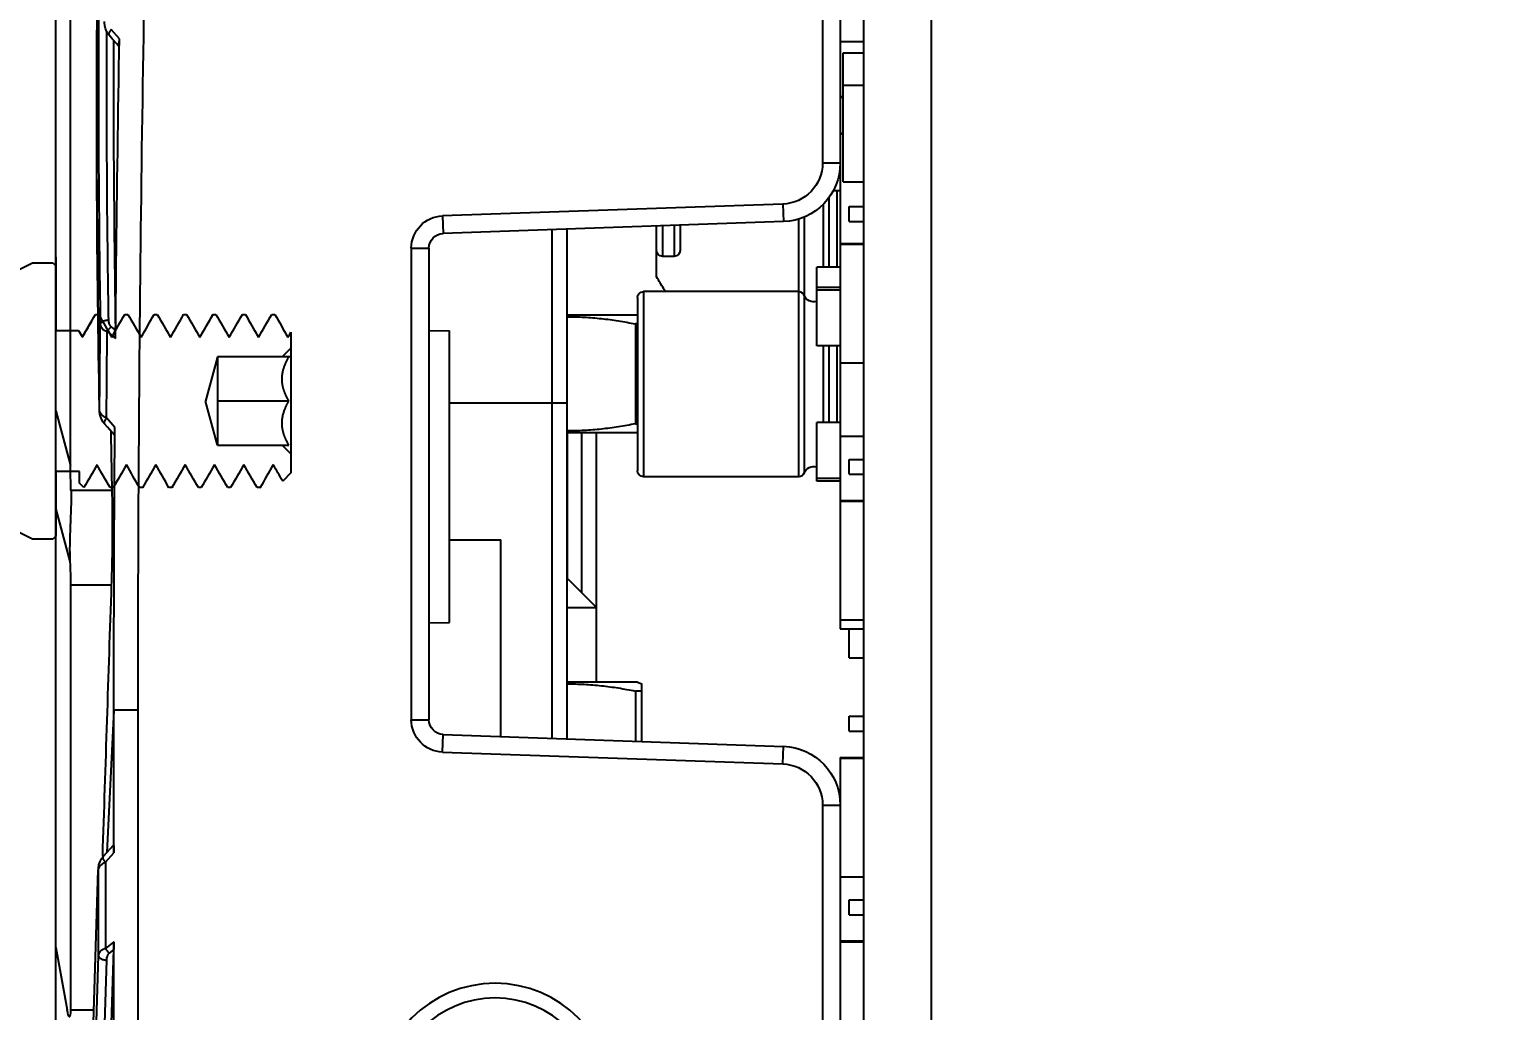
# Model space of a CAD drawing. Header units: millimetres. Extents: x 3299 to 14264, y 1863 to 5555.
# Drawn here: x 13208.3 to 13258.5, y 4762.7 to 4796.2 of the extents above; entities that cross this region are included whole.
import ezdxf

# ---------------------------------------------------------------- set-up
doc = ezdxf.new("R2010")
doc.units = ezdxf.units.MM
doc.layers.add('02___PRT_ALL_AXES', color=7, linetype='Continuous')
doc.layers.add('1轮廓线', color=7, linetype='Continuous', lineweight=25)
doc.styles.get("Standard").update_dxf_attribs({"font": 'arial.ttf'})
doc.dimstyles.new('ISO-25', dxfattribs={"dimtxt": 2.5, "dimasz": 2.5, "dimexe": 1.25, "dimexo": 0.625, "dimtad": 1, "dimtxsty": 'Standard', "dimcen": 2.5, "dimadec": 0, "dimazin": 0, "dimtfac": 1, "dimtmove": 0, "dimatfit": 3, "dimfxl": 1, "dimarcsym": 0})

# ---------------------------------------------------------------- blocks, each defined once
blk = doc.blocks.new('RYFHVN')
at = {"layer": '1轮廓线', "linetype": 'Continuous', "lineweight": 25}
for p, q in [((8625.613, 3202.29), (8625.613, 3199.79)), ((8617.813, 3200.29), (8619.613, 3202.09)), ((8619.613, 3202.09), (8620.213, 3202.09)), ((8620.213, 3202.09), (8620.313, 3201.99)), ((8620.313, 3201.99), (8620.313, 3199.64)), ((8623.813, 3201.59), (8624.813, 3202.09)), ((8624.813, 3202.09), (8625.513, 3202.09)), ((8625.513, 3202.09), (8625.613, 3201.99)), ((8623.813, 3199.64), (8623.813, 3201.59)), ((8617.813, 3199.89), (8617.813, 3200.29)), ((8626.963, 3200.34), (8626.963, 3200.34)), ((8626.963, 3200.34), (8627.063, 3200.34)), ((8627.063, 3200.34), (8627.063, 3200.34)), ((8627.963, 3200.34), (8627.963, 3200.34)), ((8627.963, 3200.34), (8628.063, 3200.34)), ((8628.063, 3200.339), (8628.063, 3200.34)), ((8628.963, 3200.34), (8628.963, 3200.339)), ((8628.963, 3200.34), (8629.063, 3200.34)), ((8629.063, 3200.339), (8629.063, 3200.34)), ((8629.963, 3200.34), (8629.963, 3200.339)), ((8629.963, 3200.34), (8630.063, 3200.34)), ((8630.063, 3200.34), (8630.063, 3200.34)), ((8630.963, 3200.34), (8630.963, 3200.34)), ((8630.963, 3200.34), (8631.063, 3200.34)), ((8631.063, 3200.34), (8631.063, 3200.34)), ((8631.963, 3200.34), (8631.963, 3200.34)), ((8631.963, 3200.34), (8632.063, 3200.34)), ((8632.063, 3200.34), (8632.063, 3200.34)), ((8632.963, 3200.34), (8632.963, 3200.34)), ((8632.963, 3200.34), (8633.063, 3200.34)), ((8633.063, 3200.34), (8633.063, 3200.34)), ((8617.813, 3198.28), (8617.813, 3199.89)), ((8625.613, 3199.79), (8626.381, 3199.79)), ((8626.38, 3199.79), (8626.381, 3199.79)), ((8620.313, 3199.64), (8623.813, 3199.64)), ((8626.513, 3199.56), (8626.513, 3199.56)), ((8627.513, 3199.56), (8627.513, 3199.56)), ((8628.513, 3199.56), (8628.513, 3199.56)), ((8629.513, 3199.56), (8629.513, 3199.56)), ((8630.513, 3199.56), (8630.513, 3199.56)), ((8631.513, 3199.56), (8631.513, 3199.56)), ((8632.513, 3199.56), (8632.513, 3199.56)), ((8633.513, 3199.56), (8633.513, 3199.56)), ((8633.613, 3199.734), (8633.613, 3199.734)), ((8633.613, 3199.734), (8633.613, 3199.19)), ((8633.313, 3198.89), (8631.113, 3198.89)), ((8631.113, 3198.89), (8631.113, 3195.89)), ((8633.613, 3199.19), (8633.313, 3198.89)), ((8633.613, 3199.19), (8633.613, 3195.59)), ((8620.172, 3196.144), (8620.172, 3198.636)), ((8617.813, 3196.79), (8617.813, 3197.99)), ((8633.545, 3197.39), (8631.113, 3197.39)), ((8617.813, 3194.89), (8617.813, 3196.5)), ((8631.113, 3195.89), (8633.313, 3195.89)), ((8633.313, 3195.89), (8633.613, 3195.59)), ((8633.613, 3195.59), (8633.613, 3194.94)), ((8617.813, 3194.49), (8617.813, 3194.89)), ((8620.313, 3195.14), (8620.313, 3192.79)), ((8623.813, 3195.14), (8620.313, 3195.14)), ((8623.813, 3193.19), (8623.813, 3195.14)), ((8626.413, 3194.99), (8625.613, 3194.99)), ((8625.613, 3194.99), (8625.613, 3192.79)), ((8626.413, 3194.59), (8626.413, 3194.99)), ((8627.013, 3195.219), (8627.013, 3195.219)), ((8628.013, 3195.22), (8628.013, 3195.22)), ((8629.013, 3195.219), (8629.013, 3195.219)), ((8630.013, 3195.22), (8630.013, 3195.22)), ((8631.013, 3195.219), (8631.013, 3195.219)), ((8632.013, 3195.219), (8632.013, 3195.219)), ((8633.013, 3195.219), (8633.013, 3195.219)), ((8633.613, 3194.94), (8633.335, 3194.662)), ((8619.613, 3192.69), (8617.813, 3194.49)), ((8626.563, 3194.44), (8626.413, 3194.59)), ((8626.563, 3194.44), (8626.563, 3194.44)), ((8627.463, 3194.44), (8627.463, 3194.44)), ((8627.563, 3194.44), (8627.463, 3194.44)), ((8627.563, 3194.44), (8627.563, 3194.44)), ((8628.463, 3194.44), (8628.463, 3194.44)), ((8628.563, 3194.44), (8628.463, 3194.44)), ((8628.563, 3194.44), (8628.563, 3194.439)), ((8629.463, 3194.439), (8629.463, 3194.44)), ((8629.563, 3194.44), (8629.463, 3194.44)), ((8629.563, 3194.44), (8629.563, 3194.441)), ((8630.463, 3194.441), (8630.463, 3194.44)), ((8630.563, 3194.44), (8630.463, 3194.44)), ((8630.563, 3194.44), (8630.563, 3194.44)), ((8631.463, 3194.44), (8631.463, 3194.44)), ((8631.563, 3194.44), (8631.463, 3194.44)), ((8631.563, 3194.44), (8631.563, 3194.44)), ((8632.463, 3194.44), (8632.463, 3194.44)), ((8632.563, 3194.44), (8632.463, 3194.44)), ((8632.563, 3194.44), (8632.563, 3194.44)), ((8633.335, 3194.662), (8633.335, 3194.662)), ((8620.313, 3192.79), (8620.213, 3192.69)), ((8624.813, 3192.69), (8623.813, 3193.19)), ((8625.613, 3192.79), (8625.513, 3192.69)), ((8620.213, 3192.69), (8619.613, 3192.69)), ((8625.513, 3192.69), (8624.813, 3192.69))]:
    blk.add_line(p, q, dxfattribs=at)
at = {"layer": '1轮廓线'}
for p, q in [((8617.813, 3199.89), (8620.172, 3198.636)), ((8631.113, 3198.89), (8630.711, 3197.39)), ((8620.172, 3198.636), (8620.584, 3197.39)), ((8620.172, 3196.144), (8620.584, 3197.39)), ((8631.113, 3195.89), (8630.711, 3197.39)), ((8617.813, 3194.89), (8620.172, 3196.144))]:
    blk.add_line(p, q, dxfattribs=at)
at = {"layer": '1轮廓线', "linetype": 'Continuous', "lineweight": 25}
for points, degree in [([(8626.513, 3199.56), (8626.663, 3199.82), (8626.813, 3200.08), (8626.963, 3200.34)], 3), ([(8627.063, 3200.34), (8627.213, 3200.08), (8627.363, 3199.82), (8627.513, 3199.56)], 3), ([(8627.513, 3199.56), (8627.663, 3199.82), (8627.813, 3200.08), (8627.963, 3200.34)], 3), ([(8627.936, 3200.299), (8627.945, 3200.326), (8627.954, 3200.34), (8627.963, 3200.34)], 3), ([(8628.063, 3200.339), (8628.213, 3200.079), (8628.363, 3199.82), (8628.513, 3199.56)], 3), ([(8628.513, 3199.56), (8628.663, 3199.82), (8628.813, 3200.079), (8628.963, 3200.339)], 3), ([(8628.936, 3200.297), (8628.945, 3200.326), (8628.954, 3200.34), (8628.963, 3200.34)], 3), ([(8629.063, 3200.339), (8629.213, 3200.08), (8629.363, 3199.82), (8629.513, 3199.56)], 3), ([(8629.513, 3199.56), (8629.663, 3199.82), (8629.813, 3200.08), (8629.963, 3200.339)], 3), ([(8629.936, 3200.298), (8629.945, 3200.326), (8629.954, 3200.34), (8629.963, 3200.34)], 3), ([(8630.063, 3200.34), (8630.213, 3200.08), (8630.363, 3199.82), (8630.513, 3199.56)], 3), ([(8630.937, 3200.298), (8630.723, 3199.931), (8630.509, 3199.566)], 2), ([(8630.513, 3199.56), (8630.663, 3199.82), (8630.813, 3200.08), (8630.963, 3200.34)], 3), ([(8630.935, 3200.293), (8630.944, 3200.324), (8630.954, 3200.34), (8630.963, 3200.34)], 3), ([(8631.063, 3200.34), (8631.213, 3200.08), (8631.363, 3199.82), (8631.513, 3199.56)], 3), ([(8631.513, 3199.56), (8631.663, 3199.82), (8631.813, 3200.08), (8631.963, 3200.34)], 3), ([(8631.936, 3200.299), (8631.945, 3200.326), (8631.954, 3200.34), (8631.963, 3200.34)], 3), ([(8632.063, 3200.34), (8632.213, 3200.08), (8632.363, 3199.82), (8632.513, 3199.56)], 3), ([(8632.513, 3199.56), (8632.663, 3199.82), (8632.813, 3200.08), (8632.963, 3200.34)], 3), ([(8633.063, 3200.34), (8633.213, 3200.08), (8633.363, 3199.82), (8633.513, 3199.56)], 3), ([(8626.38, 3199.79), (8626.425, 3199.713), (8626.469, 3199.637), (8626.513, 3199.56)], 3), ([(8626.84, 3200.126), (8626.675, 3199.845), (8626.51, 3199.565)], 2), ([(8633.513, 3199.56), (8633.546, 3199.618), (8633.58, 3199.676), (8633.613, 3199.734)], 3), ([(8633.313, 3195.89), (8633.313, 3195.89), (8633.427, 3195.89), (8633.545, 3195.89)], 2), ([(8627.013, 3195.219), (8626.863, 3194.959), (8626.713, 3194.7), (8626.563, 3194.44)], 3), ([(8627.463, 3194.44), (8627.313, 3194.699), (8627.163, 3194.959), (8627.013, 3195.219)], 3), ([(8628.013, 3195.22), (8627.863, 3194.96), (8627.713, 3194.7), (8627.563, 3194.44)], 3), ([(8628.463, 3194.44), (8628.313, 3194.7), (8628.163, 3194.96), (8628.013, 3195.22)], 3), ([(8629.013, 3195.219), (8628.863, 3194.959), (8628.713, 3194.699), (8628.563, 3194.439)], 3), ([(8629.463, 3194.439), (8629.313, 3194.699), (8629.163, 3194.959), (8629.013, 3195.219)], 3), ([(8630.013, 3195.22), (8629.863, 3194.96), (8629.713, 3194.7), (8629.563, 3194.441)], 3), ([(8629.585, 3194.471), (8629.801, 3194.842), (8630.017, 3195.212)], 2), ([(8630.463, 3194.441), (8630.313, 3194.7), (8630.163, 3194.96), (8630.013, 3195.22)], 3), ([(8631.013, 3195.219), (8630.863, 3194.959), (8630.713, 3194.7), (8630.563, 3194.44)], 3), ([(8631.463, 3194.44), (8631.313, 3194.7), (8631.163, 3194.96), (8631.013, 3195.219)], 3), ([(8632.013, 3195.219), (8631.863, 3194.959), (8631.713, 3194.7), (8631.563, 3194.44)], 3), ([(8632.463, 3194.44), (8632.313, 3194.7), (8632.163, 3194.959), (8632.013, 3195.219)], 3), ([(8633.013, 3195.219), (8632.863, 3194.959), (8632.713, 3194.7), (8632.563, 3194.44)], 3), ([(8633.335, 3194.662), (8633.228, 3194.848), (8633.12, 3195.033), (8633.013, 3195.219)], 3), ([(8627.563, 3194.44), (8627.572, 3194.44), (8627.581, 3194.455), (8627.59, 3194.483)], 3), ([(8628.59, 3194.481), (8628.581, 3194.454), (8628.572, 3194.44), (8628.563, 3194.44)], 3)]:
    blk.add_open_spline(points, degree=degree, dxfattribs=at)
for points, degree, knots in [([(8633.613, 3198.89), (8633.427, 3198.89), (8633.313, 3198.89), (8633.313, 3198.89)], 2, [0, 0, 0, 0.500069, 1, 1, 1]), ([(8633.545, 3197.39), (8633.426, 3197.596), (8633.369, 3197.781), (8633.313, 3197.963), (8633.313, 3198.315), (8633.426, 3198.683), (8633.545, 3198.89)], 2, [0, 0, 0, 0.25, 0.25, 0.5, 0.75, 1, 1, 1]), ([(8617.813, 3197.99), (8617.813, 3197.99), (8617.813, 3198.015), (8617.813, 3198.036), (8617.813, 3198.109), (8617.813, 3198.16), (8617.813, 3198.215), (8617.813, 3198.28)], 2, [0, 0, 0, 0.25, 0.25, 0.5, 0.75, 0.75, 1, 1, 1]), ([(8633.545, 3195.89), (8633.426, 3196.096), (8633.369, 3196.281), (8633.313, 3196.463), (8633.313, 3196.815), (8633.426, 3197.183), (8633.545, 3197.39)], 2, [0, 0, 0, 0.25, 0.25, 0.5, 0.75, 1, 1, 1]), ([(8617.813, 3196.5), (8617.813, 3196.563), (8617.813, 3196.62), (8617.813, 3196.668), (8617.813, 3196.742), (8617.813, 3196.765), (8617.813, 3196.79), (8617.813, 3196.79)], 2, [0, 0, 0, 0.250039, 0.250039, 0.500079, 0.750118, 0.750118, 1, 1, 1]), ([(8629.588, 3194.475), (8629.587, 3194.473), (8629.586, 3194.471), (8629.578, 3194.45), (8629.57, 3194.44), (8629.563, 3194.44)], 3, [0, 0, 0, 0, 0.097677, 0.097677, 1, 1, 1, 1]), ([(8632.563, 3194.44), (8632.571, 3194.44), (8632.58, 3194.452), (8632.589, 3194.479), (8632.59, 3194.482), (8632.591, 3194.484)], 3, [0, 0, 0, 0, 0.90212, 0.90212, 1, 1, 1, 1])]:
    blk.add_open_spline(points, degree=degree, knots=knots, dxfattribs=at)
blk = doc.blocks.new('*D60')
at = {"color": 0, "lineweight": -2, "transparency": 16777216}
for p, q in [((13182.448, 4775.928), (13182.448, 5004.537)), ((13239.048, 4809.053), (13239.048, 5004.537)), ((13236.548, 5003.287), (13184.948, 5003.287))]:
    blk.add_line(p, q, dxfattribs=at)
at = {"color": 0, "transparency": 16777216}
for points in [[(13184.948, 5003.704), (13184.948, 5002.87), (13182.448, 5003.287)], [(13236.548, 5003.704), (13236.548, 5002.87), (13239.048, 5003.287)]]:
    blk.add_solid(points, dxfattribs=at)
at = {"layer": 'Defpoints', "color": 0, "transparency": 16777216}
for p in [(13182.448, 5003.287), (13239.048, 4808.428), (13182.448, 4775.303)]:
    blk.add_point(p, dxfattribs=at)
at = {"color": 0, "transparency": 16777216, "insert": (13210.748, 5025.546), "char_height": 36, "attachment_point": 5}
blk.add_mtext('56,6', dxfattribs=at)
blk = doc.blocks.new('5555')
at = {"color": 7, "linetype": 'Continuous'}
for p, q in [((2254.952, 3834.509), (2254.952, 3497.009)), ((2257.252, 3497.009), (2257.252, 3834.509)), ((2284.252, 3807.392), (2284.252, 3830.89)), ((2284.752, 3501.965), (2284.752, 3829.553)), ((2258.052, 3823.398), (2258.052, 3801.827)), ((2258.652, 3823.398), (2258.652, 3817.69)), ((2282.59, 3821.912), (2282.869, 3822.235)), ((2283.023, 3822.166), (2283.023, 3822.036)), ((2283.028, 3822.166), (2283.029, 3822.036)), ((2258.052, 3821.827), (2257.252, 3821.827)), ((2257.952, 3821.436), (2257.252, 3821.436)), ((2257.952, 3817.041), (2257.952, 3821.436)), ((2257.952, 3820.343), (2257.252, 3820.343)), ((2258.052, 3819.951), (2257.952, 3819.951)), ((2258.052, 3819.926), (2257.952, 3819.926)), ((2258.052, 3818.701), (2257.952, 3818.701)), ((2258.052, 3818.676), (2257.952, 3818.676)), ((2258.652, 3817.69), (2258.052, 3817.69)), ((2283.35, 3816.614), (2283.356, 3817.65)), ((2283.354, 3816.614), (2283.358, 3817.65)), ((2257.952, 3817.041), (2257.252, 3817.041)), ((2258.052, 3816.74), (2258.294, 3816.74)), ((2258.152, 3814.14), (2258.152, 3816.74)), ((2257.752, 3816.203), (2257.252, 3816.203)), ((2257.752, 3815.695), (2257.752, 3816.203)), ((2258.44, 3816.509), (2258.44, 3814.14)), ((2258.626, 3814.14), (2258.626, 3816.29)), ((2260.003, 3816.291), (2259.982, 3815.692)), ((2260.003, 3816.291), (2271.59, 3815.887)), ((2257.752, 3815.695), (2257.252, 3815.695)), ((2259.278, 3815.849), (2259.278, 3807.134)), ((2259.464, 3807.007), (2259.464, 3815.78)), ((2259.982, 3815.692), (2271.569, 3815.287)), ((2271.59, 3815.887), (2271.569, 3815.287)), ((2263.502, 3815.569), (2263.502, 3814.709)), ((2263.702, 3815.562), (2263.702, 3814.509)), ((2264.102, 3815.548), (2264.102, 3814.509)), ((2267.352, 3798.084), (2267.352, 3815.434)), ((2267.852, 3798.101), (2267.852, 3815.417)), ((2258.052, 3814.951), (2257.252, 3814.951)), ((2258.052, 3814.926), (2257.252, 3814.926)), ((2272.052, 3814.787), (2272.052, 3798.731)), ((2272.652, 3814.787), (2272.052, 3814.787)), ((2272.652, 3814.787), (2272.652, 3798.731)), ((2258.052, 3814.14), (2258.852, 3814.14)), ((2258.852, 3811.457), (2258.852, 3814.14)), ((2258.852, 3813.457), (2258.052, 3813.457)), ((2258.052, 3813.357), (2258.852, 3813.357)), ((2259.464, 3813.307), (2264.752, 3813.307)), ((2264.752, 3813.307), (2264.752, 3807.007)), ((2264.952, 3813.107), (2264.952, 3807.207)), ((2264.953, 3812.525), (2264.952, 3812.525)), ((2264.952, 3812.509), (2267.352, 3812.509)), ((2264.952, 3812.209), (2265.023, 3812.209)), ((2264.953, 3812.525), (2264.953, 3807.782)), ((2265.023, 3812.209), (2265.023, 3808.809)), ((2283.004, 3811.947), (2282.72, 3811.717)), ((2282.873, 3812.106), (2282.721, 3811.982)), ((2258.052, 3811.457), (2258.852, 3811.457)), ((2258.152, 3808.857), (2258.152, 3811.457)), ((2258.44, 3811.457), (2258.44, 3808.857)), ((2258.626, 3808.857), (2258.626, 3811.457)), ((2258.052, 3810.887), (2257.252, 3810.887)), ((2267.352, 3809.509), (2271.352, 3809.509)), ((2283.265, 3809.277), (2283.266, 3809.374)), ((2283.265, 3809.277), (2283.267, 3809.374)), ((2283.265, 3809.277), (2283.265, 3809.269)), ((2283.265, 3809.269), (2283.265, 3809.269)), ((2284.752, 3809.253), (2284.252, 3807.392)), ((2258.052, 3808.857), (2258.852, 3808.857)), ((2258.852, 3806.857), (2258.852, 3808.857)), ((2265.023, 3808.809), (2264.952, 3808.809)), ((2282.744, 3808.686), (2283.029, 3809.007)), ((2258.052, 3808.387), (2257.252, 3808.387)), ((2267.352, 3808.509), (2264.953, 3808.509)), ((2266.352, 3800.009), (2266.352, 3808.509)), ((2266.852, 3803.059), (2266.852, 3808.509)), ((2267.342, 3808.509), (2267.342, 3803.509)), ((2264.952, 3807.782), (2264.953, 3807.782)), ((2257.752, 3807.598), (2257.252, 3807.598)), ((2257.752, 3807.09), (2257.752, 3807.598)), ((2257.752, 3807.09), (2257.252, 3807.09)), ((2258.852, 3806.957), (2258.052, 3806.957)), ((2258.052, 3806.857), (2258.852, 3806.857)), ((2259.464, 3807.007), (2264.752, 3807.007)), ((2258.052, 3806.201), (2257.252, 3806.201)), ((2258.052, 3806.176), (2257.252, 3806.176)), ((2284.238, 3806.551), (2282.835, 3806.551)), ((2284.752, 3805.898), (2284.273, 3804.114)), ((2269.602, 3798.162), (2269.602, 3804.859)), ((2271.352, 3804.859), (2269.602, 3804.859)), ((2266.352, 3802.559), (2267.302, 3803.509)), ((2267.352, 3803.509), (2267.302, 3803.509)), ((2284.252, 3803.327), (2282.853, 3803.327)), ((2284.252, 3803.327), (2284.252, 3788.85)), ((2258.052, 3802.137), (2257.252, 3802.137)), ((2267.352, 3802.559), (2266.352, 3802.559)), ((2258.052, 3801.827), (2257.252, 3801.827)), ((2257.752, 3800.836), (2257.752, 3801.827)), ((2257.752, 3800.836), (2257.252, 3800.836)), ((2264.952, 3800.009), (2264.802, 3799.953)), ((2264.802, 3797.995), (2264.802, 3799.953)), ((2264.802, 3799.709), (2265.023, 3799.709)), ((2264.952, 3800.009), (2267.352, 3800.009)), ((2265.023, 3799.709), (2265.023, 3798.002)), ((2257.752, 3798.848), (2257.252, 3798.848)), ((2257.752, 3798.34), (2257.752, 3798.848)), ((2272.652, 3798.731), (2272.052, 3798.731)), ((2281.952, 3532.465), (2281.952, 3799.053)), ((2281.952, 3799.053), (2282.777, 3799.053)), ((2282.777, 3794.203), (2282.777, 3799.053)), ((2282.777, 3799.053), (2283.019, 3794.21)), ((2257.752, 3798.34), (2257.252, 3798.34)), ((2271.569, 3798.231), (2259.982, 3797.826)), ((2271.59, 3797.631), (2271.569, 3798.231)), ((2260.003, 3797.227), (2259.982, 3797.826)), ((2271.59, 3797.631), (2260.003, 3797.227)), ((2258.052, 3797.451), (2257.252, 3797.451)), ((2258.052, 3797.426), (2257.252, 3797.426)), ((2258.052, 3797.451), (2258.052, 3757.137)), ((2258.652, 3795.828), (2258.052, 3795.828)), ((2258.652, 3795.828), (2258.652, 3764.19)), ((2283.066, 3793.883), (2282.777, 3794.203)), ((2283.133, 3794.084), (2282.788, 3794.466)), ((2283.066, 3793.883), (2283.066, 3790.946)), ((2283.158, 3794.085), (2283.159, 3794.05)), ((2283.307, 3793.616), (2283.307, 3793.625)), ((2284.178, 3766.286), (2283.307, 3793.625)), ((2283.307, 3793.616), (2283.307, 3790.707)), ((2284.177, 3766.277), (2283.307, 3793.616)), ((2258.052, 3793.387), (2257.252, 3793.387)), ((2257.752, 3792.598), (2257.252, 3792.598)), ((2257.752, 3792.09), (2257.752, 3792.598)), ((2257.752, 3792.09), (2257.252, 3792.09)), ((2258.052, 3791.201), (2257.252, 3791.201)), ((2258.052, 3791.176), (2257.252, 3791.176)), ((2282.777, 3779.127), (2282.777, 3791.174)), ((2282.777, 3791.174), (2283.066, 3790.946)), ((2283.162, 3778.971), (2282.781, 3790.909)), ((2282.781, 3790.909), (2282.937, 3790.786)), ((2283.307, 3790.707), (2284.19, 3762.972)), ((2284.752, 3790.98), (2284.371, 3788.85)), ((2283.033, 3790.547), (2283.916, 3762.812)), ((2284.252, 3788.85), (2283.459, 3788.85))]:
    blk.add_line(p, q, dxfattribs=at)
for points in [[(2283.265, 3809.269), (2283.357, 3817.286), (2283.325, 3825.387), (2283.17, 3833.412)], [(2282.938, 3822.036), (2282.979, 3822.089), (2283.027, 3822.173), (2283.063, 3822.264), (2283.088, 3822.363), (2283.1, 3822.471), (2283.1, 3822.502)], [(2282.602, 3821.648), (2282.682, 3821.74), (2282.837, 3821.92), (2282.938, 3822.036)], [(2283.097, 3808.807), (2283.138, 3808.859), (2283.187, 3808.942), (2283.224, 3809.032), (2283.251, 3809.131), (2283.264, 3809.238), (2283.265, 3809.269)], [(2282.755, 3808.422), (2282.836, 3808.512), (2282.994, 3808.691), (2283.097, 3808.807)], [(2283.307, 3793.625), (2283.304, 3793.666), (2283.285, 3793.788), (2283.248, 3793.9), (2283.196, 3794), (2283.133, 3794.084)]]:
    blk.add_lwpolyline(points, dxfattribs=at)
for radius in [4, 3.5]:
    blk.add_circle((2269.802, 3785.759), radius, dxfattribs=at)
for centre, radius, start, end in [((1760.992, 3819.287), 522.368, 359.82045, 0.58452), ((2260.052, 3817.69), 2, 180, 268), ((2260.052, 3817.69), 1.4, 180, 268), ((1761.151, 3819.287), 522.21, 358.91229, 359.70678), ((2271.552, 3814.787), 1.1, 0, 88), ((2271.552, 3814.787), 0.5, 0, 88), ((2263.702, 3814.709), 0.2, 180, 270), ((2264.102, 3814.709), 0.2, 270, 0), ((2258.952, 3813.307), 0.35, 253.3025, 338.6763), ((2259.464, 3813.107), 0.2, 90, 158.6763), ((2264.752, 3813.107), 0.2, 0, 90), ((886.587, 3798.505), 1396.72, 0.44188, 0.561343), ((886.34, 3798.784), 1396.726, 0.419375, 0.539993), ((2283.065, 3809.289), 0.2, 354.41, 356.6037), ((886.822, 3799.095), 1395.955, 359.9983, 0.39366), ((2258.952, 3807.007), 0.35, 21.3237, 106.6975), ((2259.464, 3807.207), 0.2, 201.3237, 270), ((2264.752, 3807.207), 0.2, 270, 0), ((2271.552, 3798.731), 0.5, 272, 0), ((2271.552, 3798.731), 1.1, 272, 0), ((2260.052, 3795.828), 2, 92, 180), ((2260.052, 3795.828), 1.4, 92, 180)]:
    blk.add_arc(centre, radius, start, end, dxfattribs=at)
for centre, major_axis, ratio, start_param, end_param in [((1582.491, 3822.238), (700.275, -18.578), 0.863121, 6.287968, 6.291261), ((2278.662, 3802.029), (2.774, 12.668), 0.383134, -1.123405, -1.051566), ((2284.752, 3804.939), (0.274, 3), 0.139425, -4.421172, -4.132423), ((1579.455, 3882.97), (-119.493, 2727.49), 0.256331, -1.614618, -1.611228), ((2282.795, 3794.011), (-0.008, 0.456), 0.03597, -0.04118, 1.135116), ((2282.795, 3791.037), (-0.006, 0.387), 0.043625, 1.207842, 1.907655), ((2284.335, 3789.119), (0.046, 0.5), 0.139425, -4.132423, -2.125294)]:
    blk.add_ellipse(centre, major_axis=major_axis, ratio=ratio, start_param=start_param, end_param=end_param, dxfattribs=at)
for points, knots in [([(2281.952, 3799.053), (2281.952, 3804.878), (2281.879, 3816.532), (2281.66, 3828.183), (2281.514, 3834.009)], [0, 0, 0, 0, 0.499885, 1, 1, 1, 1]), ([(2283.143, 3833.413), (2283.231, 3829.877), (2283.335, 3822.802), (2283.295, 3815.726), (2283.239, 3812.189)], [0, 0, 0, 0, 0.500006, 1, 1, 1, 1]), ([(2282.869, 3822.235), (2282.878, 3822.225), (2282.893, 3822.205), (2282.914, 3822.174), (2282.93, 3822.145), (2282.942, 3822.118), (2282.949, 3822.093), (2282.951, 3822.07), (2282.948, 3822.054), (2282.943, 3822.043), (2282.94, 3822.038), (2282.938, 3822.036)], [0, 0, 0, 0, 0.17697, 0.341702, 0.49152, 0.624723, 0.740425, 0.839167, 0.923667, 0.962399, 1, 1, 1, 1]), ([(2282.602, 3821.648), (2282.602, 3821.647), (2282.602, 3821.647), (2282.602, 3821.647), (2282.602, 3821.648), (2282.601, 3821.648), (2282.601, 3821.649), (2282.6, 3821.651), (2282.6, 3821.654), (2282.6, 3821.657), (2282.599, 3821.661), (2282.599, 3821.666), (2282.598, 3821.671), (2282.598, 3821.68), (2282.597, 3821.693), (2282.596, 3821.709), (2282.595, 3821.728), (2282.594, 3821.749), (2282.593, 3821.778), (2282.592, 3821.817), (2282.591, 3821.864), (2282.591, 3821.896), (2282.59, 3821.912)], [0, 0, 0, 0, 0.00096, 0.00173, 0.00271, 0.004154, 0.008756, 0.015862, 0.02561, 0.03811, 0.053406, 0.071474, 0.092282, 0.115793, 0.170424, 0.2341, 0.305375, 0.382668, 0.464575, 0.637618, 0.817554, 1, 1, 1, 1]), ([(2282.72, 3811.717), (2282.712, 3812.566), (2282.678, 3815.965), (2282.632, 3819.363), (2282.59, 3821.912)], [0, 0, 0, 0, 0.249975, 1, 1, 1, 1]), ([(2282.791, 3821.853), (2282.793, 3821.03), (2282.793, 3817.74), (2282.762, 3814.45), (2282.721, 3811.982)], [0, 0, 0, 0, 0.249999, 1, 1, 1, 1]), ([(2283.029, 3822.036), (2283.035, 3819.613), (2283.022, 3816.383), (2282.979, 3813.154), (2282.966, 3812.347)], [0, 0, 0, 0, 0.749995, 1, 1, 1, 1]), ([(2267.352, 3812.453), (2267.254, 3812.453), (2267.059, 3812.451), (2266.669, 3812.436), (2266.182, 3812.396), (2265.601, 3812.318), (2265.215, 3812.248), (2265.023, 3812.209)], [0, 0, 0, 0, 0.124788, 0.249598, 0.499354, 0.749458, 1, 1, 1, 1]), ([(2282.966, 3812.347), (2282.966, 3812.325), (2282.962, 3812.281), (2282.949, 3812.228), (2282.933, 3812.187), (2282.913, 3812.147), (2282.891, 3812.12), (2282.873, 3812.106)], [0, 0, 0, 0, 0.246988, 0.493915, 0.618184, 0.743508, 1, 1, 1, 1]), ([(2283.239, 3812.189), (2283.239, 3812.199), (2283.234, 3812.22), (2283.216, 3812.248), (2283.19, 3812.274), (2283.156, 3812.297), (2283.115, 3812.316), (2283.069, 3812.331), (2283.019, 3812.342), (2282.984, 3812.345), (2282.966, 3812.347)], [0, 0, 0, 0, 0.087768, 0.183381, 0.290691, 0.411218, 0.544575, 0.689013, 0.841925, 1, 1, 1, 1]), ([(2283.239, 3812.189), (2283.239, 3812.177), (2283.235, 3812.152), (2283.223, 3812.117), (2283.203, 3812.082), (2283.177, 3812.049), (2283.144, 3812.019), (2283.103, 3811.991), (2283.056, 3811.966), (2283.022, 3811.953), (2283.004, 3811.947)], [0, 0, 0, 0, 0.101941, 0.206285, 0.315547, 0.43196, 0.557458, 0.69347, 0.840923, 1, 1, 1, 1]), ([(2282.72, 3811.717), (2282.719, 3811.763), (2282.719, 3811.851), (2282.72, 3811.94), (2282.721, 3811.982)], [0, 0, 0, 0, 0.521891, 1, 1, 1, 1]), ([(2283.004, 3811.947), (2282.995, 3811.962), (2282.976, 3811.991), (2282.945, 3812.032), (2282.91, 3812.071), (2282.886, 3812.095), (2282.873, 3812.106)], [0, 0, 0, 0, 0.247791, 0.501295, 0.754143, 1, 1, 1, 1]), ([(2283.029, 3809.007), (2283.049, 3809.016), (2283.088, 3809.036), (2283.139, 3809.071), (2283.183, 3809.109), (2283.207, 3809.137), (2283.217, 3809.151)], [0, 0, 0, 0, 0.281266, 0.54132, 0.780422, 1, 1, 1, 1]), ([(2283.217, 3809.151), (2283.23, 3809.169), (2283.247, 3809.198), (2283.26, 3809.239), (2283.263, 3809.259), (2283.264, 3809.269)], [0, 0, 0, 0, 0.520726, 0.764145, 1, 1, 1, 1]), ([(2265.023, 3808.809), (2265.215, 3808.77), (2265.601, 3808.7), (2266.182, 3808.622), (2266.669, 3808.582), (2267.059, 3808.567), (2267.254, 3808.565), (2267.352, 3808.565)], [0, 0, 0, 0, 0.250542, 0.500646, 0.750402, 0.875212, 1, 1, 1, 1]), ([(2282.755, 3808.422), (2282.755, 3808.422), (2282.755, 3808.421), (2282.754, 3808.422), (2282.754, 3808.423), (2282.753, 3808.425), (2282.753, 3808.427), (2282.752, 3808.43), (2282.752, 3808.434), (2282.751, 3808.439), (2282.751, 3808.444), (2282.75, 3808.453), (2282.749, 3808.465), (2282.748, 3808.482), (2282.747, 3808.501), (2282.747, 3808.521), (2282.746, 3808.543), (2282.746, 3808.566), (2282.745, 3808.597), (2282.744, 3808.637), (2282.744, 3808.67), (2282.744, 3808.686)], [0, 0, 0, 0, 0.002243, 0.004634, 0.00896, 0.015707, 0.025066, 0.037164, 0.052073, 0.069778, 0.090252, 0.113463, 0.167645, 0.231074, 0.302299, 0.379713, 0.46187, 0.547539, 0.635675, 0.816552, 1, 1, 1, 1]), ([(2283.029, 3809.007), (2283.037, 3808.997), (2283.053, 3808.976), (2283.073, 3808.946), (2283.089, 3808.916), (2283.101, 3808.889), (2283.108, 3808.863), (2283.11, 3808.841), (2283.107, 3808.824), (2283.102, 3808.814), (2283.098, 3808.809), (2283.097, 3808.807)], [0, 0, 0, 0, 0.177418, 0.342573, 0.49273, 0.626133, 0.741837, 0.840339, 0.924343, 0.96275, 1, 1, 1, 1]), ([(2282.853, 3803.327), (2282.849, 3803.451), (2282.841, 3803.709), (2282.83, 3804.246), (2282.822, 3804.939), (2282.823, 3805.631), (2282.828, 3806.169), (2282.832, 3806.426), (2282.835, 3806.551)], [0, 0, 0, 0, 0.115954, 0.239605, 0.500003, 0.760401, 0.884052, 1, 1, 1, 1]), ([(2284.238, 3806.551), (2284.234, 3806.459), (2284.232, 3806.27), (2284.238, 3805.98), (2284.249, 3805.678), (2284.267, 3805.263), (2284.282, 3804.844), (2284.284, 3804.425), (2284.278, 3804.217), (2284.273, 3804.114)], [0, 0, 0, 0, 0.113263, 0.23265, 0.356831, 0.484411, 0.744042, 0.873202, 1, 1, 1, 1]), ([(2267.352, 3799.953), (2267.254, 3799.953), (2267.059, 3799.951), (2266.669, 3799.936), (2266.182, 3799.896), (2265.601, 3799.818), (2265.215, 3799.748), (2265.023, 3799.709)], [0, 0, 0, 0, 0.124788, 0.249598, 0.499354, 0.749458, 1, 1, 1, 1]), ([(2283.066, 3793.883), (2283.074, 3793.893), (2283.09, 3793.914), (2283.11, 3793.945), (2283.126, 3793.974), (2283.138, 3794.002), (2283.145, 3794.027), (2283.147, 3794.05), (2283.144, 3794.066), (2283.139, 3794.077), (2283.135, 3794.082), (2283.133, 3794.084)], [0, 0, 0, 0, 0.177781, 0.343274, 0.493701, 0.627259, 0.742963, 0.841273, 0.924881, 0.96303, 1, 1, 1, 1]), ([(2283.234, 3793.767), (2283.224, 3793.778), (2283.201, 3793.8), (2283.161, 3793.831), (2283.116, 3793.859), (2283.083, 3793.875), (2283.066, 3793.883)], [0, 0, 0, 0, 0.224787, 0.466098, 0.724542, 1, 1, 1, 1]), ([(2283.295, 3793.668), (2283.289, 3793.686), (2283.272, 3793.721), (2283.248, 3793.752), (2283.234, 3793.767)], [0, 0, 0, 0, 0.477411, 1, 1, 1, 1]), ([(2283.307, 3793.616), (2283.306, 3793.62), (2283.304, 3793.638), (2283.3, 3793.656), (2283.295, 3793.668)], [0, 0, 0, 0, 0.245957, 1, 1, 1, 1]), ([(2283.066, 3790.946), (2283.057, 3790.931), (2283.039, 3790.902), (2283.008, 3790.86), (2282.974, 3790.821), (2282.949, 3790.797), (2282.937, 3790.786)], [0, 0, 0, 0, 0.248018, 0.501621, 0.754402, 1, 1, 1, 1]), ([(2282.937, 3790.786), (2282.955, 3790.772), (2282.977, 3790.745), (2282.998, 3790.706), (2283.015, 3790.665), (2283.028, 3790.612), (2283.032, 3790.569), (2283.033, 3790.547)], [0, 0, 0, 0, 0.256695, 0.382089, 0.506385, 0.753251, 1, 1, 1, 1]), ([(2283.307, 3790.707), (2283.306, 3790.697), (2283.3, 3790.677), (2283.283, 3790.648), (2283.257, 3790.622), (2283.223, 3790.599), (2283.182, 3790.579), (2283.136, 3790.564), (2283.086, 3790.553), (2283.051, 3790.548), (2283.033, 3790.547)], [0, 0, 0, 0, 0.087721, 0.183554, 0.291171, 0.41195, 0.545418, 0.68978, 0.84241, 1, 1, 1, 1]), ([(2283.066, 3790.946), (2283.084, 3790.94), (2283.119, 3790.927), (2283.166, 3790.903), (2283.207, 3790.876), (2283.241, 3790.846), (2283.268, 3790.813), (2283.288, 3790.779), (2283.301, 3790.744), (2283.306, 3790.719), (2283.307, 3790.707)], [0, 0, 0, 0, 0.158904, 0.306341, 0.442472, 0.568149, 0.684741, 0.794091, 0.898356, 1, 1, 1, 1])]:
    blk.add_open_spline(points, degree=3, knots=knots, dxfattribs=at)
at = {"layer": '02___PRT_ALL_AXES', "color": 7, "linetype": 'Continuous'}
for p, q in [((2264.302, 3813.807), (2264.302, 3815.541)), ((2263.702, 3814.509), (2264.102, 3814.509)), ((2272.052, 3811.989), (2271.352, 3811.971)), ((2271.352, 3802.047), (2271.352, 3811.971)), ((2272.052, 3802.029), (2271.352, 3802.047))]:
    blk.add_line(p, q, dxfattribs=at)
blk.add_open_spline([(2263.994, 3813.303), (2264.016, 3813.338), (2264.122, 3813.505), (2264.224, 3813.673), (2264.302, 3813.807)], degree=3, knots=[0, 0, 0, 0, 0.211424, 1, 1, 1, 1], dxfattribs=at)
blk = doc.blocks.new('*U165')
blk.add_blockref('5555', (-2270.402, -3671.759))
blk = doc.blocks.new('*U166')
at = {"color": 0, "linetype": 'ByBlock', "lineweight": -2, "transparency": 16777216}
blk.add_blockref('*U165', (0, 1350), dxfattribs=at)

msp = doc.modelspace()

# ---------------------------------------------------------------- block references
at = {"xscale": -1}
msp.add_blockref('*U166', (13223.59798, 3295.67844), dxfattribs=at)
msp.add_blockref('RYFHVN', (4583.63498, 1586.11329))

# ---------------------------------------------------------------- dimensions: what is measured, and where the dimension line sits
dim = msp.add_linear_dim(base=(13182.44797, 5003.28687), p1=(13239.04798, 4808.42844), p2=(13182.44797, 4775.30311), dimstyle='ISO-25', override={"dimtxt": 36})
dim.commit()
dim.dimension.update_dxf_attribs({"geometry": '*D60', "text_midpoint": (13210.74797, 5003.28687), "dimtype": 160})

doc.saveas('drawing.dxf')
